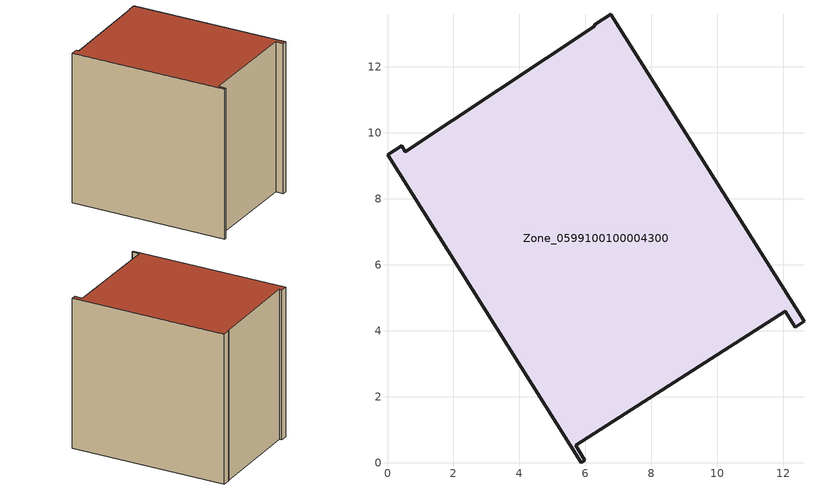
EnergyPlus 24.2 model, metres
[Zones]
Zone_0599100100004300
 floor ground (C_G): 12.07,4.59 5.71,0.53 5.98,0.07 5.87,0 0,9.34 0.43,9.61 0.54,9.43 6.25,13.22 6.3,13.29 6.78,13.59 12.63,4.28 12.36,4.11 z0
 wall outside (C_F): 6.78,13.59 6.3,13.29 6.25,13.22 0.54,9.43 0.43,9.61 0,9.34 5.87,0 5.98,0.07 5.71,0.53 12.07,4.59 12.36,4.11 12.63,4.28 6.78,13.59 z0:10.46
 roof outside (C_R): 5.87,0 5.98,0.07 5.71,0.53 12.07,4.59 12.36,4.11 12.63,4.28 6.78,13.59 6.3,13.29 6.25,13.22 0.54,9.43 0.43,9.61 0,9.34 z10.46
[BUILDING]
Pand.0599100100004300: North Axis=0; Terrain=City; Loads Convergence Tolerance Value=0.04; Temperature Convergence Tolerance Value=0.4; Solar Distribution=FullExterior; Maximum Number of Warmup Days=25; Minimum Number of Warmup Days=1
[Site:Location]
Rotterdam.The.Hague.AP_ZH_NLD Design_Conditions: Latitude=51.96; Longitude=4.45; Time Zone=1; Elevation=-4.5
[SITE:GROUNDTEMPERATURE:BUILDINGSURFACE]
18, 18, 18, 18, 18, 18, 18, 18, 18, 18, 18, 18
[MATERIAL] Thermal Absorptance=0.9; Solar Absorptance=0.7; Visible Absorptance=0.7
Name | Roughness | Thickness | Conductivity | Density | Specific Heat
G.TI.2006-2014 | MediumSmooth | 0.15 | 0.06 | 540 | 1210
F.TI.2006-2014 | Rough | 0.3 | 0.12 | 1920 | 840
R.TI.2006-2014 | MediumRough | 0.2 | 0.08 | 1500 | 1000
[CONSTRUCTION]
C_G: G.TI.2006-2014
C_F: F.TI.2006-2014
C_R: R.TI.2006-2014
[ZONE]
Zone_0599100100004300: Type=1; Multiplier=1; Ceiling Height=Autocalculate; Volume=Autocalculate; Floor Area=autocalculate; Part of Total Floor Area=Yes
[ZONEINFILTRATION:DESIGNFLOWRATE]
Infil_Zone_0599100100004300: Zone or ZoneList or Space or SpaceList=Zone_0599100100004300; Schedule=AlwaysOn; Design Flow Rate Calculation Method=Flow/Area; Flow Rate per Floor Area=0.0015; Constant Term Coefficient=1; Temperature Term Coefficient=0; Velocity Term Coefficient=0; Velocity Squared Term Coefficient=0
[HVACTEMPLATE:ZONE:IDEALLOADSAIRSYSTEM]
Zone_0599100100004300: Maximum Heating Supply Air Temperature=50; Minimum Cooling Supply Air Temperature=13; Maximum Heating Supply Air Humidity Ratio=0.0156; Minimum Cooling Supply Air Humidity Ratio=0.0077; Heating Limit=NoLimit; Cooling Limit=NoLimit; Dehumidification Control Type=ConstantSensibleHeatRatio; Cooling Sensible Heat Ratio=0.7; Dehumidification Setpoint=60; Humidification Control Type=None; Humidification Setpoint=30; Outdoor Air Method=None; Outdoor Air Flow Rate per Person=0.00944; Outdoor Air Flow Rate per Zone Floor Area=0; Outdoor Air Flow Rate per Zone=0; Demand Controlled Ventilation Type=None; Outdoor Air Economizer Type=NoEconomizer; Heat Recovery Type=None; Sensible Heat Recovery Effectiveness=0.7; Latent Heat Recovery Effectiveness=0.65
[ZONECONTROL:THERMOSTAT]
ThermostatControl_Zone_0599100100004300: Zone or ZoneList=Zone_0599100100004300; Control Type Schedule=DualSetpointControlType; Control 1=Thermostat_Zone_0599100100004300; Temperature Difference Between Cutout And Setpoint=0
[THERMOSTATSETPOINT:DUALSETPOINT]
Thermostat_Zone_0599100100004300: Heating Setpoint Temperature Schedule=HeatingSetpoint_Zone_0599100100004300; Cooling Setpoint Temperature Schedule=CoolingSetpoint_Zone_0599100100004300
[SCHEDULE:COMPACT]
HeatingSetpoint_Zone_0599100100004300: Through: 12/31, For: AllDays, Until: 24:00, 21
CoolingSetpoint_Zone_0599100100004300: Through: 12/31, For: AllDays, Until: 24:00, 24
DualSetpointControlType: Through: 12/31, For: AllDays, Until: 24:00, 4
AlwaysOn: Through: 12/31, For: AllDays, Until: 24:00, 1
